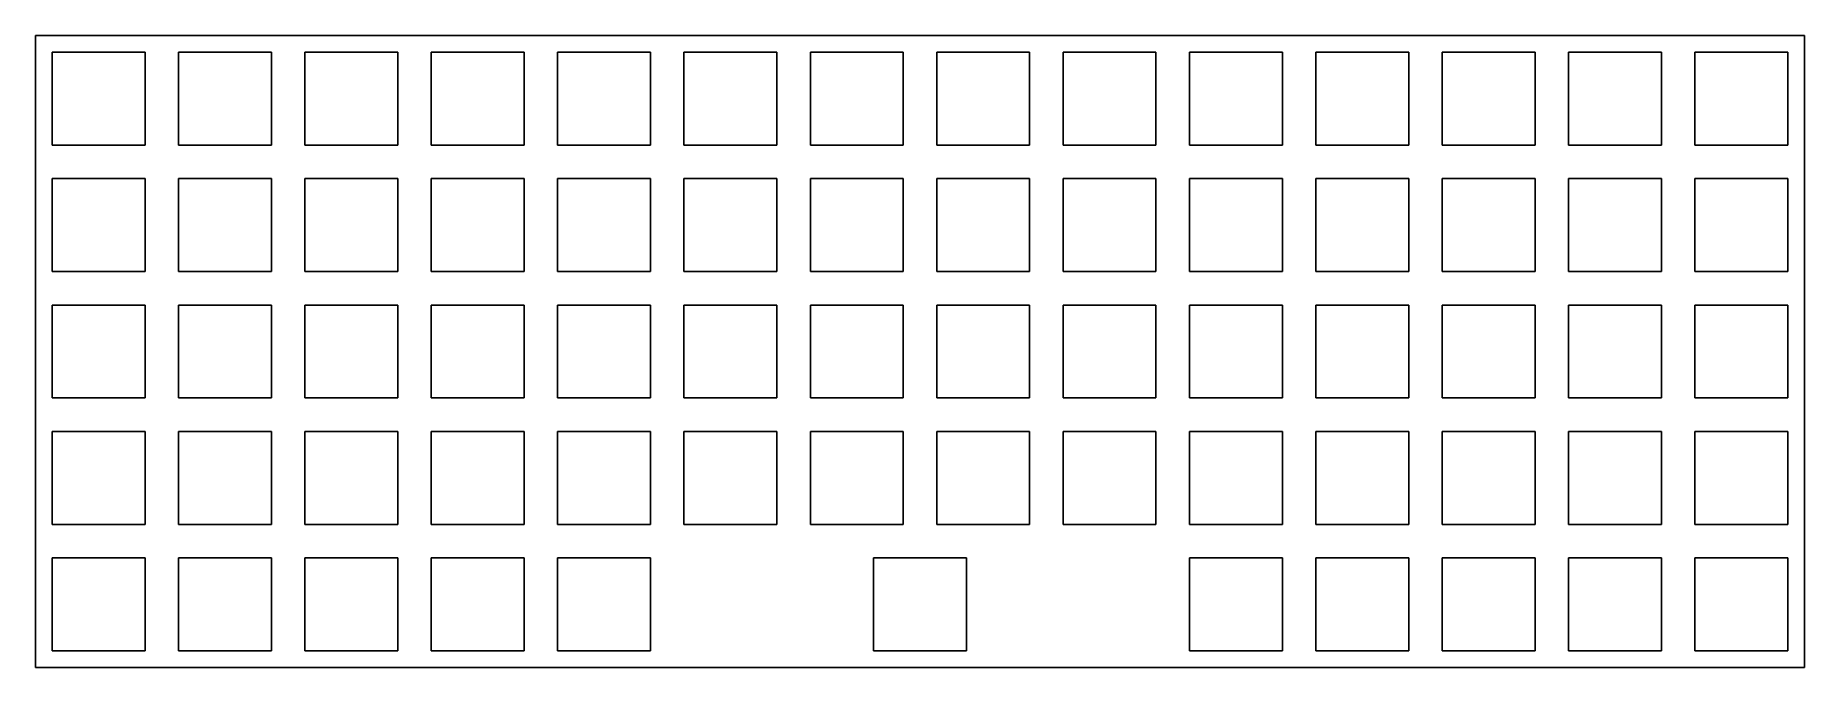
# Model space of a CAD drawing. Header units: centimetres. Extents: x 0 to 26.7, y 0 to 9.6.
import ezdxf

# ---------------------------------------------------------------- set-up
doc = ezdxf.new("R2010")
doc.units = ezdxf.units.CM
doc.header["$MEASUREMENT"] = 0
doc.layers.add('75O top plate v1_0', color=7, linetype='Continuous')

msp = doc.modelspace()

# ---------------------------------------------------------------- linework, layer by layer
at = {"layer": '75O top plate v1_0'}
for p, q in [((0.009508, 9.55075), (26.6795, 9.55075)), ((0.009508, 0.025769), (0.009508, 9.55075)), ((26.6795, 9.55075), (26.6795, 0.025769)), ((0.261965, 9.29831), (1.66192, 9.29831)), ((0.261965, 7.89838), (0.261965, 9.29831)), ((1.66192, 9.29831), (1.66192, 7.89838)), ((2.16697, 9.29831), (3.5669, 9.29831)), ((2.16697, 7.89838), (2.16697, 9.29831)), ((3.5669, 9.29831), (3.5669, 7.89838)), ((4.07197, 7.89838), (4.07197, 9.29831)), ((4.07197, 9.29831), (5.4719, 9.29831)), ((5.4719, 9.29831), (5.4719, 7.89838)), ((5.97697, 9.29831), (7.3769, 9.29831)), ((5.97697, 7.89838), (5.97697, 9.29831)), ((7.3769, 9.29831), (7.3769, 7.89838)), ((7.88197, 9.29831), (9.2819, 9.29831)), ((7.88197, 7.89838), (7.88197, 9.29831)), ((9.2819, 9.29831), (9.2819, 7.89838)), ((9.78683, 9.29831), (11.1869, 9.29831)), ((9.78683, 7.89838), (9.78683, 9.29831)), ((11.1869, 9.29831), (11.1869, 7.89838)), ((11.6918, 9.29831), (13.0919, 9.29831)), ((11.6918, 7.89838), (11.6918, 9.29831)), ((13.0919, 9.29831), (13.0919, 7.89838)), ((13.597, 9.29831), (14.9969, 9.29831)), ((13.597, 7.89838), (13.597, 9.29831)), ((14.9969, 9.29831), (14.9969, 7.89838)), ((15.502, 9.29831), (16.9019, 9.29831)), ((15.502, 7.89838), (15.502, 9.29831)), ((16.9019, 9.29831), (16.9019, 7.89838)), ((17.407, 7.89838), (17.407, 9.29831)), ((17.407, 9.29831), (18.8069, 9.29831)), ((18.8069, 9.29831), (18.8069, 7.89838)), ((19.312, 9.29831), (20.7119, 9.29831)), ((19.312, 7.89838), (19.312, 9.29831)), ((20.7119, 9.29831), (20.7119, 7.89838)), ((21.217, 7.89838), (21.217, 9.29831)), ((21.217, 9.29831), (22.6169, 9.29831)), ((22.6169, 9.29831), (22.6169, 7.89838)), ((23.122, 9.29831), (24.5219, 9.29831)), ((23.122, 7.89838), (23.122, 9.29831)), ((24.5219, 9.29831), (24.5219, 7.89838)), ((25.027, 9.29831), (26.4269, 9.29831)), ((25.027, 7.89838), (25.027, 9.29831)), ((26.4269, 9.29831), (26.4269, 7.89838)), ((1.66192, 7.89838), (0.261965, 7.89838)), ((3.5669, 7.89838), (2.16697, 7.89838)), ((5.4719, 7.89838), (4.07197, 7.89838)), ((7.3769, 7.89838), (5.97697, 7.89838)), ((9.2819, 7.89838), (7.88197, 7.89838)), ((11.1869, 7.89838), (9.78683, 7.89838)), ((13.0919, 7.89838), (11.6918, 7.89838)), ((14.9969, 7.89838), (13.597, 7.89838)), ((16.9019, 7.89838), (15.502, 7.89838)), ((18.8069, 7.89838), (17.407, 7.89838)), ((20.7119, 7.89838), (19.312, 7.89838)), ((22.6169, 7.89838), (21.217, 7.89838)), ((24.5219, 7.89838), (23.122, 7.89838)), ((26.4269, 7.89838), (25.027, 7.89838)), ((0.261965, 7.39331), (1.66192, 7.39331)), ((0.261965, 5.99338), (0.261965, 7.39331)), ((1.66192, 7.39331), (1.66192, 5.99338)), ((2.16697, 5.99338), (2.16697, 7.39331)), ((2.16697, 7.39331), (3.5669, 7.39331)), ((3.5669, 7.39331), (3.5669, 5.99338)), ((4.07197, 7.39331), (5.4719, 7.39331)), ((4.07197, 5.99338), (4.07197, 7.39331)), ((5.4719, 7.39331), (5.4719, 5.99338)), ((5.97697, 7.39331), (7.3769, 7.39331)), ((5.97697, 5.99338), (5.97697, 7.39331)), ((7.3769, 7.39331), (7.3769, 5.99338)), ((7.88197, 5.99338), (7.88197, 7.39331)), ((7.88197, 7.39331), (9.2819, 7.39331)), ((9.2819, 7.39331), (9.2819, 5.99338)), ((9.78683, 7.39331), (11.1869, 7.39331)), ((9.78683, 5.99338), (9.78683, 7.39331)), ((11.1869, 7.39331), (11.1869, 5.99338)), ((11.6918, 5.99338), (11.6918, 7.39331)), ((11.6918, 7.39331), (13.0919, 7.39331)), ((13.0919, 7.39331), (13.0919, 5.99338)), ((13.597, 5.99338), (13.597, 7.39331)), ((13.597, 7.39331), (14.9969, 7.39331)), ((14.9969, 7.39331), (14.9969, 5.99338)), ((15.502, 5.99338), (15.502, 7.39331)), ((15.502, 7.39331), (16.9019, 7.39331)), ((16.9019, 7.39331), (16.9019, 5.99338)), ((17.407, 7.39331), (18.8069, 7.39331)), ((17.407, 5.99338), (17.407, 7.39331)), ((18.8069, 7.39331), (18.8069, 5.99338)), ((19.312, 7.39331), (20.7119, 7.39331)), ((19.312, 5.99338), (19.312, 7.39331)), ((20.7119, 7.39331), (20.7119, 5.99338)), ((21.217, 5.99338), (21.217, 7.39331)), ((21.217, 7.39331), (22.6169, 7.39331)), ((22.6169, 7.39331), (22.6169, 5.99338)), ((23.122, 7.39331), (24.5219, 7.39331)), ((23.122, 5.99338), (23.122, 7.39331)), ((24.5219, 7.39331), (24.5219, 5.99338)), ((25.027, 5.99338), (25.027, 7.39331)), ((25.027, 7.39331), (26.4269, 7.39331)), ((26.4269, 7.39331), (26.4269, 5.99338)), ((1.66192, 5.99338), (0.261965, 5.99338)), ((3.5669, 5.99338), (2.16697, 5.99338)), ((5.4719, 5.99338), (4.07197, 5.99338)), ((7.3769, 5.99338), (5.97697, 5.99338)), ((9.2819, 5.99338), (7.88197, 5.99338)), ((11.1869, 5.99338), (9.78683, 5.99338)), ((13.0919, 5.99338), (11.6918, 5.99338)), ((14.9969, 5.99338), (13.597, 5.99338)), ((16.9019, 5.99338), (15.502, 5.99338)), ((18.8069, 5.99338), (17.407, 5.99338)), ((20.7119, 5.99338), (19.312, 5.99338)), ((22.6169, 5.99338), (21.217, 5.99338)), ((24.5219, 5.99338), (23.122, 5.99338)), ((26.4269, 5.99338), (25.027, 5.99338)), ((0.261965, 5.48831), (1.66192, 5.48831)), ((0.261965, 4.08838), (0.261965, 5.48831)), ((1.66192, 5.48831), (1.66192, 4.08838)), ((2.16697, 5.48831), (3.5669, 5.48831)), ((2.16697, 4.08838), (2.16697, 5.48831)), ((3.5669, 5.48831), (3.5669, 4.08838)), ((4.07197, 5.48831), (5.4719, 5.48831)), ((4.07197, 4.08838), (4.07197, 5.48831)), ((5.4719, 5.48831), (5.4719, 4.08838)), ((5.97697, 4.08838), (5.97697, 5.48831)), ((5.97697, 5.48831), (7.3769, 5.48831)), ((7.3769, 5.48831), (7.3769, 4.08838)), ((7.88197, 5.48831), (9.2819, 5.48831)), ((7.88197, 4.08838), (7.88197, 5.48831)), ((9.2819, 5.48831), (9.2819, 4.08838)), ((9.78683, 5.48831), (11.1869, 5.48831)), ((9.78683, 4.08838), (9.78683, 5.48831)), ((11.1869, 5.48831), (11.1869, 4.08838)), ((11.6918, 5.48831), (13.0919, 5.48831)), ((11.6918, 4.08838), (11.6918, 5.48831)), ((13.0919, 5.48831), (13.0919, 4.08838)), ((13.597, 4.08838), (13.597, 5.48831)), ((13.597, 5.48831), (14.9969, 5.48831)), ((14.9969, 5.48831), (14.9969, 4.08838)), ((15.502, 5.48831), (16.9019, 5.48831)), ((15.502, 4.08838), (15.502, 5.48831)), ((16.9019, 5.48831), (16.9019, 4.08838)), ((17.407, 4.08838), (17.407, 5.48831)), ((17.407, 5.48831), (18.8069, 5.48831)), ((18.8069, 5.48831), (18.8069, 4.08838)), ((19.312, 4.08838), (19.312, 5.48831)), ((19.312, 5.48831), (20.7119, 5.48831)), ((20.7119, 5.48831), (20.7119, 4.08838)), ((21.217, 5.48831), (22.6169, 5.48831)), ((21.217, 4.08838), (21.217, 5.48831)), ((22.6169, 5.48831), (22.6169, 4.08838)), ((23.122, 5.48831), (24.5219, 5.48831)), ((23.122, 4.08838), (23.122, 5.48831)), ((24.5219, 5.48831), (24.5219, 4.08838)), ((25.027, 4.08838), (25.027, 5.48831)), ((25.027, 5.48831), (26.4269, 5.48831)), ((26.4269, 5.48831), (26.4269, 4.08838)), ((1.66192, 4.08838), (0.261965, 4.08838)), ((3.5669, 4.08838), (2.16697, 4.08838)), ((5.4719, 4.08838), (4.07197, 4.08838)), ((7.3769, 4.08838), (5.97697, 4.08838)), ((9.2819, 4.08838), (7.88197, 4.08838)), ((11.1869, 4.08838), (9.78683, 4.08838)), ((13.0919, 4.08838), (11.6918, 4.08838)), ((14.9969, 4.08838), (13.597, 4.08838)), ((16.9019, 4.08838), (15.502, 4.08838)), ((18.8069, 4.08838), (17.407, 4.08838)), ((20.7119, 4.08838), (19.312, 4.08838)), ((22.6169, 4.08838), (21.217, 4.08838)), ((24.5219, 4.08838), (23.122, 4.08838)), ((26.4269, 4.08838), (25.027, 4.08838)), ((0.261965, 3.5833), (1.66192, 3.5833)), ((0.261965, 2.18336), (0.261965, 3.5833)), ((1.66192, 3.5833), (1.66192, 2.18336)), ((2.16697, 3.5833), (3.5669, 3.5833)), ((2.16697, 2.18336), (2.16697, 3.5833)), ((3.5669, 3.5833), (3.5669, 2.18336)), ((4.07197, 3.5833), (5.4719, 3.5833)), ((4.07197, 2.18336), (4.07197, 3.5833)), ((5.4719, 3.5833), (5.4719, 2.18336)), ((5.97697, 2.18336), (5.97697, 3.5833)), ((5.97697, 3.5833), (7.3769, 3.5833)), ((7.3769, 3.5833), (7.3769, 2.18336)), ((7.88197, 3.5833), (9.2819, 3.5833)), ((7.88197, 2.18336), (7.88197, 3.5833)), ((9.2819, 3.5833), (9.2819, 2.18336)), ((9.78683, 3.5833), (11.1869, 3.5833)), ((9.78683, 2.18336), (9.78683, 3.5833)), ((11.1869, 3.5833), (11.1869, 2.18336)), ((11.6918, 3.5833), (13.0919, 3.5833)), ((11.6918, 2.18336), (11.6918, 3.5833)), ((13.0919, 3.5833), (13.0919, 2.18336)), ((13.597, 3.5833), (14.9969, 3.5833)), ((13.597, 2.18336), (13.597, 3.5833)), ((14.9969, 3.5833), (14.9969, 2.18336)), ((15.502, 2.18336), (15.502, 3.5833)), ((15.502, 3.5833), (16.9019, 3.5833)), ((16.9019, 3.5833), (16.9019, 2.18336)), ((17.407, 3.5833), (18.8069, 3.5833)), ((17.407, 2.18336), (17.407, 3.5833)), ((18.8069, 3.5833), (18.8069, 2.18336)), ((19.312, 2.18336), (19.312, 3.5833)), ((19.312, 3.5833), (20.7119, 3.5833)), ((20.7119, 3.5833), (20.7119, 2.18336)), ((21.217, 3.5833), (22.6169, 3.5833)), ((21.217, 2.18336), (21.217, 3.5833)), ((22.6169, 3.5833), (22.6169, 2.18336)), ((23.122, 2.18336), (23.122, 3.5833)), ((23.122, 3.5833), (24.5219, 3.5833)), ((24.5219, 3.5833), (24.5219, 2.18336)), ((25.027, 3.5833), (26.4269, 3.5833)), ((25.027, 2.18336), (25.027, 3.5833)), ((26.4269, 3.5833), (26.4269, 2.18336)), ((1.66192, 2.18336), (0.261965, 2.18336)), ((3.5669, 2.18336), (2.16697, 2.18336)), ((5.4719, 2.18336), (4.07197, 2.18336)), ((7.3769, 2.18336), (5.97697, 2.18336)), ((9.2819, 2.18336), (7.88197, 2.18336)), ((11.1869, 2.18336), (9.78683, 2.18336)), ((13.0919, 2.18336), (11.6918, 2.18336)), ((14.9969, 2.18336), (13.597, 2.18336)), ((16.9019, 2.18336), (15.502, 2.18336)), ((18.8069, 2.18336), (17.407, 2.18336)), ((20.7119, 2.18336), (19.312, 2.18336)), ((22.6169, 2.18336), (21.217, 2.18336)), ((24.5219, 2.18336), (23.122, 2.18336)), ((26.4269, 2.18336), (25.027, 2.18336)), ((0.261965, 0.278364), (0.261965, 1.67831)), ((0.261965, 1.67831), (1.66192, 1.67831)), ((1.66192, 1.67831), (1.66192, 0.278364)), ((2.16697, 1.67831), (3.5669, 1.67831)), ((2.16697, 0.278364), (2.16697, 1.67831)), ((3.5669, 1.67831), (3.5669, 0.278364)), ((4.07197, 0.278364), (4.07197, 1.67831)), ((4.07197, 1.67831), (5.4719, 1.67831)), ((5.4719, 1.67831), (5.4719, 0.278364)), ((5.97697, 1.67831), (7.3769, 1.67831)), ((5.97697, 0.278364), (5.97697, 1.67831)), ((7.3769, 1.67831), (7.3769, 0.278364)), ((7.88197, 1.67831), (9.2819, 1.67831)), ((7.88197, 0.278364), (7.88197, 1.67831)), ((9.2819, 1.67831), (9.2819, 0.278364)), ((12.6445, 1.67831), (14.0444, 1.67831)), ((12.6445, 0.278364), (12.6445, 1.67831)), ((14.0444, 1.67831), (14.0444, 0.278364)), ((17.407, 1.67831), (18.8069, 1.67831)), ((17.407, 0.278364), (17.407, 1.67831)), ((18.8069, 1.67831), (18.8069, 0.278364)), ((19.312, 0.278364), (19.312, 1.67831)), ((19.312, 1.67831), (20.7119, 1.67831)), ((20.7119, 1.67831), (20.7119, 0.278364)), ((21.217, 0.278364), (21.217, 1.67831)), ((21.217, 1.67831), (22.6169, 1.67831)), ((22.6169, 1.67831), (22.6169, 0.278364)), ((23.122, 1.67831), (24.5219, 1.67831)), ((23.122, 0.278364), (23.122, 1.67831)), ((24.5219, 1.67831), (24.5219, 0.278364)), ((25.027, 0.278364), (25.027, 1.67831)), ((25.027, 1.67831), (26.4269, 1.67831)), ((26.4269, 1.67831), (26.4269, 0.278364)), ((1.66192, 0.278364), (0.261965, 0.278364)), ((3.5669, 0.278364), (2.16697, 0.278364)), ((5.4719, 0.278364), (4.07197, 0.278364)), ((7.3769, 0.278364), (5.97697, 0.278364)), ((9.2819, 0.278364), (7.88197, 0.278364)), ((14.0444, 0.278364), (12.6445, 0.278364)), ((18.8069, 0.278364), (17.407, 0.278364)), ((20.7119, 0.278364), (19.312, 0.278364)), ((22.6169, 0.278364), (21.217, 0.278364)), ((24.5219, 0.278364), (23.122, 0.278364)), ((26.4269, 0.278364), (25.027, 0.278364)), ((26.6795, 0.025769), (0.009508, 0.025769))]:
    msp.add_line(p, q, dxfattribs=at)

doc.saveas('drawing.dxf')
